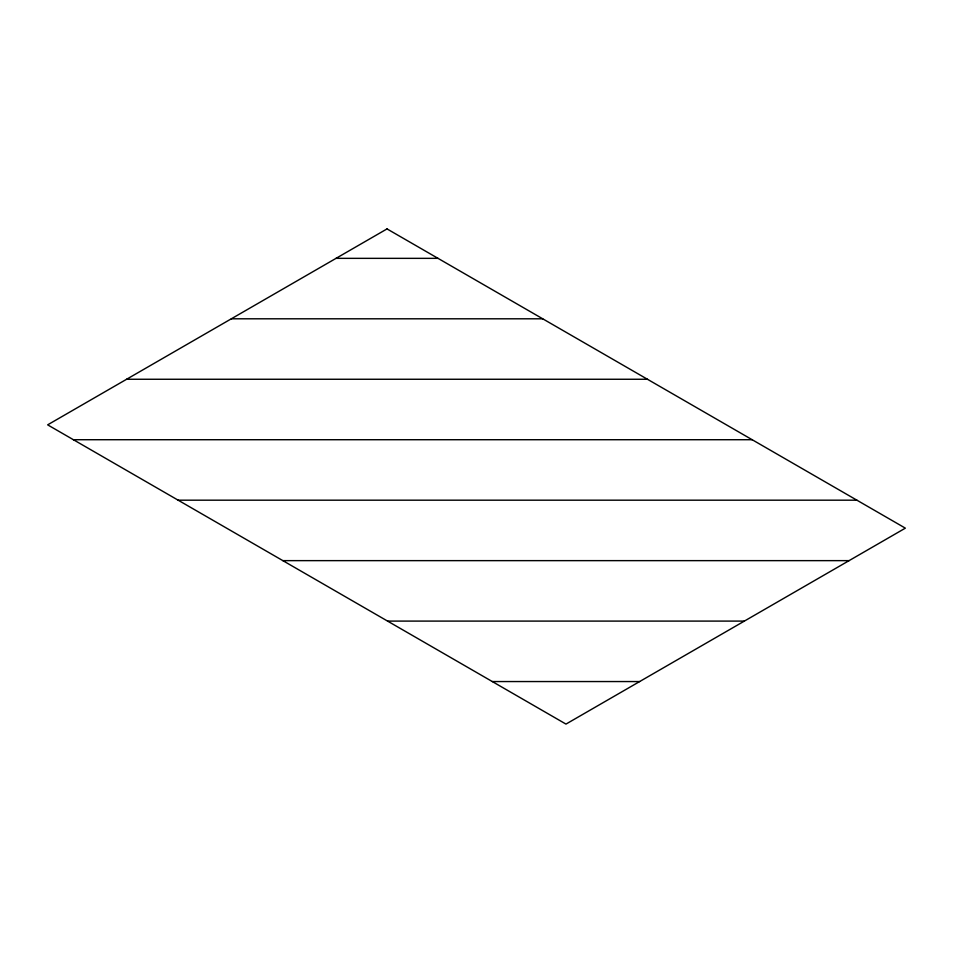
<?xml version="1.0" encoding="UTF-8"?>
<svg xmlns="http://www.w3.org/2000/svg" width="953" height="953" viewBox="0 0 953 953"><rect width="100%" height="100%" fill="white"/><g stroke="black" fill="none" stroke-linecap="round" stroke-linejoin="round"><path stroke-width="1.43" d="M336.04 258.346L438.023 258.346M231.317 318.802L542.733 318.802M126.606 379.258L647.456 379.258M73.417 439.714L752.167 439.714M178.128 500.182L856.89 500.182M282.85 560.638L849.099 560.638M387.573 621.094L744.376 621.094M492.284 681.55L639.666 681.55M387.025 228.911L47.65 424.847L565.975 724.089L905.35 528.153L387.025 228.911"/></g></svg>
